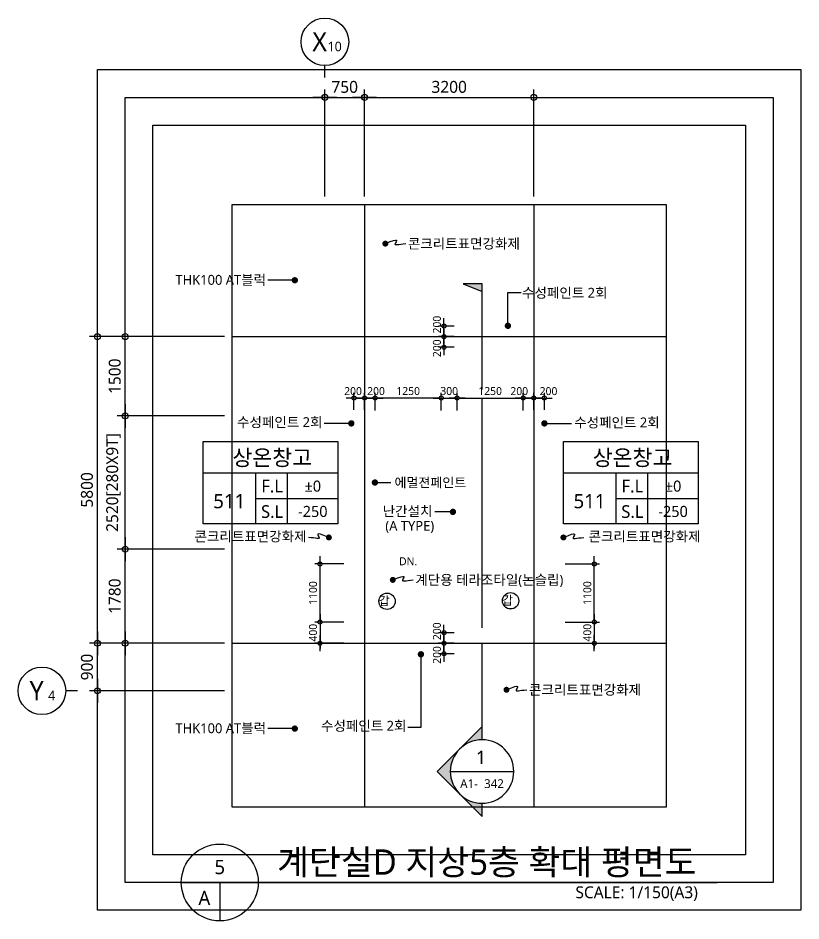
# Model space of a CAD drawing. Header units: millimetres. Extents: x -27671 to 122165, y 825 to 42056.
# Drawn here: x 38300 to 53100, y 2223 to 19300 of the extents above; entities that cross this region are included whole.
import ezdxf
from ezdxf.enums import TextEntityAlignment as Align

# ---------------------------------------------------------------- set-up
doc = ezdxf.new("R2010")
doc.units = ezdxf.units.MM
doc.header["$LTSCALE"] = 100
doc.header["$MEASUREMENT"] = 0
doc.header["$PDSIZE"] = -10
doc.linetypes.add('CEN', pattern=[62, 60, -1, 0, -1])
doc.layers.get('0').update_dxf_attribs({"linetype": 'CONTINUOUS'})
doc.layers.get('Defpoints').update_dxf_attribs({"color": 171, "linetype": 'CONTINUOUS'})
for name, color, linetype in [('CEN(ST)', 1, 'CEN'), ('LED', 7, 'CONTINUOUS'), ('NDIM', 7, 'CONTINUOUS'), ('SYM', 7, 'CONTINUOUS'), ('SYM(AXIS)', 7, 'CONTINUOUS'), ('TEXT', 3, 'CONTINUOUS'), ('TEXT(AXIS)', 2, 'CONTINUOUS'), ('TEXT(MIN)', 7, 'CONTINUOUS'), ('TEXT(NOTE小)', 1, 'CONTINUOUS'), ('TEXT(노트)', 7, 'CONTINUOUS'), ('TEXT(실명)', 3, 'CONTINUOUS'), ('TEXT-기입', 6, 'CONTINUOUS'), ('TITLE', 7, 'CONTINUOUS')]:
    doc.layers.add(name, color=color, linetype=linetype)
doc.styles.add('CGS', font='cgse', dxfattribs={"bigfont": 'cgs'})
doc.styles.add('나눔바른고딕', font='NanumBarunGothic.ttf')
doc.dimstyles.new('NDIM 1200', dxfattribs={"dimscale": 75, "dimtxt": 3, "dimasz": 1, "dimexe": 2, "dimexo": 2, "dimgap": 1, "dimtad": 1, "dimdec": 0, "dimdsep": 46, "dimtxsty": 'CGS', "dimblk": 'DOT0', "dimcen": 1, "dimdle": 8, "dimclrd": 256, "dimclre": 256, "dimclrt": 256, "dimadec": 0, "dimazin": 0, "dimtfac": 1, "dimtdec": 0, "dimtix": 1, "dimtmove": 2, "dimatfit": 3, "dimldrblk": 'DOT0', "dimfxl": 1, "dimtolj": 1, "dimtzin": 0, "dimlwd": -1, "dimlwe": -1, "dimarcsym": 0})

# ---------------------------------------------------------------- blocks, each defined once
blk = doc.blocks.new('A$C2F20087E')
at = {"layer": 'SYM(AXIS)'}
blk.add_line((600, 0), (600, 300), dxfattribs=at)
blk.add_circle((600, 900), 600, dxfattribs=at)
blk = doc.blocks.new('DOT0')
blk.add_line((-3, 0), (3, 0))
at = {"color": 6}
blk.add_circle((0, 0), 0.75, dxfattribs=at)
blk = doc.blocks.new('*D74')
at = {"layer": 'Defpoints', "color": 0, "ltscale": 0.4, "transparency": 16777216}
for p in [(48050, 17800), (44850, 15775), (48050, 15775)]:
    blk.add_point(p, dxfattribs=at)
at = {"layer": 'NDIM', "ltscale": 0.4, "transparency": 16777216}
for p, q in [((44850, 15925), (44850, 17950)), ((48050, 15925), (48050, 17950)), ((44925, 17800), (47975, 17800))]:
    blk.add_line(p, q, dxfattribs=at)
at = {"layer": 'NDIM', "ltscale": 0.4, "transparency": 16777216, "xscale": 75, "yscale": 75, "zscale": 75, "rotation": 180}
blk.add_blockref('DOT0', (44850, 17800), dxfattribs=at)
at = {"layer": 'NDIM', "ltscale": 0.4, "transparency": 16777216, "xscale": 75, "yscale": 75, "zscale": 75}
blk.add_blockref('DOT0', (48050, 17800), dxfattribs=at)
at = {"layer": 'NDIM', "ltscale": 0.4, "transparency": 16777216, "insert": (46450, 17997), "char_height": 225, "attachment_point": 5, "style": '나눔바른고딕'}
blk.add_mtext('\\A1;3200', dxfattribs=at)
blk = doc.blocks.new('*D75')
at = {"layer": 'Defpoints', "color": 0, "ltscale": 0.4, "transparency": 16777216}
for p in [(44850, 17800), (44100, 15775), (44850, 15775)]:
    blk.add_point(p, dxfattribs=at)
at = {"layer": 'NDIM', "ltscale": 0.4, "transparency": 16777216}
for p, q in [((44100, 15925), (44100, 17950)), ((44850, 15925), (44850, 17950)), ((44175, 17800), (44775, 17800))]:
    blk.add_line(p, q, dxfattribs=at)
at = {"layer": 'NDIM', "ltscale": 0.4, "transparency": 16777216, "xscale": 75, "yscale": 75, "zscale": 75, "rotation": 180}
blk.add_blockref('DOT0', (44100, 17800), dxfattribs=at)
at = {"layer": 'NDIM', "ltscale": 0.4, "transparency": 16777216, "xscale": 75, "yscale": 75, "zscale": 75}
blk.add_blockref('DOT0', (44850, 17800), dxfattribs=at)
at = {"layer": 'NDIM', "ltscale": 0.4, "transparency": 16777216, "insert": (44475, 17997), "char_height": 225, "attachment_point": 5, "style": '나눔바른고딕'}
blk.add_mtext('\\A1;750', dxfattribs=at)
blk = doc.blocks.new('갑종방화문표기')
at = {"layer": 'TEXT(NOTE小)'}
blk.add_circle((0, 0), 150, dxfattribs=at)
at = {"layer": 'TEXT(NOTE小)', "style": '나눔바른고딕'}
blk.add_text('갑', height=160, dxfattribs=at).set_placement((-53, 7), align=Align.MIDDLE_CENTER)
blk = doc.blocks.new('*D124')
at = {"layer": 'Defpoints', "color": 0, "ltscale": 0.4, "transparency": 16777216}
for p in [(39800, 13275), (42350, 13275), (42350, 7475)]:
    blk.add_point(p, dxfattribs=at)
at = {"layer": 'NDIM', "ltscale": 0.4, "transparency": 16777216}
for p, q in [((42200, 13275), (39650, 13275)), ((39800, 7550), (39800, 13200)), ((42200, 7475), (39650, 7475))]:
    blk.add_line(p, q, dxfattribs=at)
at = {"layer": 'NDIM', "ltscale": 0.4, "transparency": 16777216, "xscale": 75, "yscale": 75, "zscale": 75}
for p, rotation in [((39800, 13275), 90), ((39800, 7475), 270)]:
    blk.add_blockref('DOT0', p, dxfattribs=dict(at, rotation=rotation))
at = {"layer": 'NDIM', "ltscale": 0.4, "transparency": 16777216, "insert": (39603, 10375), "char_height": 225, "attachment_point": 5, "rotation": 90, "style": '나눔바른고딕'}
blk.add_mtext('\\A1;5800', dxfattribs=at)
blk = doc.blocks.new('*D125')
at = {"layer": 'Defpoints', "color": 0, "ltscale": 0.4, "transparency": 16777216}
for p in [(39800, 7475), (42350, 7475), (42350, 6575)]:
    blk.add_point(p, dxfattribs=at)
at = {"layer": 'NDIM', "ltscale": 0.4, "transparency": 16777216}
for p, q in [((42200, 7475), (39650, 7475)), ((39800, 6650), (39800, 7400)), ((42200, 6575), (39650, 6575))]:
    blk.add_line(p, q, dxfattribs=at)
at = {"layer": 'NDIM', "ltscale": 0.4, "transparency": 16777216, "xscale": 75, "yscale": 75, "zscale": 75}
for p, rotation in [((39800, 7475), 90), ((39800, 6575), 270)]:
    blk.add_blockref('DOT0', p, dxfattribs=dict(at, rotation=rotation))
at = {"layer": 'NDIM', "ltscale": 0.4, "transparency": 16777216, "insert": (39603, 7025), "char_height": 225, "attachment_point": 5, "rotation": 90, "style": '나눔바른고딕'}
blk.add_mtext('\\A1;900', dxfattribs=at)
blk = doc.blocks.new('*D126')
at = {"layer": 'Defpoints', "color": 0, "ltscale": 0.4, "transparency": 16777216}
for p in [(40325, 9255), (42350, 9255), (41825, 7475)]:
    blk.add_point(p, dxfattribs=at)
at = {"layer": 'NDIM', "ltscale": 0.4, "transparency": 16777216}
for p, q in [((42200, 9255), (40175, 9255)), ((40325, 7550), (40325, 9180)), ((41675, 7475), (40175, 7475))]:
    blk.add_line(p, q, dxfattribs=at)
at = {"layer": 'NDIM', "ltscale": 0.4, "transparency": 16777216, "xscale": 75, "yscale": 75, "zscale": 75}
for p, rotation in [((40325, 9255), 90), ((40325, 7475), 270)]:
    blk.add_blockref('DOT0', p, dxfattribs=dict(at, rotation=rotation))
at = {"layer": 'NDIM', "ltscale": 0.4, "transparency": 16777216, "insert": (40128, 8365), "char_height": 225, "attachment_point": 5, "rotation": 90, "style": '나눔바른고딕'}
blk.add_mtext('\\A1;1780', dxfattribs=at)
blk = doc.blocks.new('*D127')
at = {"layer": 'Defpoints', "color": 0, "ltscale": 0.4, "transparency": 16777216}
for p in [(40325, 11775), (42350, 11775), (42350, 9255)]:
    blk.add_point(p, dxfattribs=at)
at = {"layer": 'NDIM', "ltscale": 0.4, "transparency": 16777216}
for p, q in [((42200, 11775), (40175, 11775)), ((40325, 9330), (40325, 11700)), ((42200, 9255), (40175, 9255))]:
    blk.add_line(p, q, dxfattribs=at)
at = {"layer": 'NDIM', "ltscale": 0.4, "transparency": 16777216, "xscale": 75, "yscale": 75, "zscale": 75}
for p, rotation in [((40325, 11775), 90), ((40325, 9255), 270)]:
    blk.add_blockref('DOT0', p, dxfattribs=dict(at, rotation=rotation))
at = {"layer": 'NDIM', "ltscale": 0.4, "transparency": 16777216, "insert": (40104, 10515), "char_height": 225, "width": 705.92, "attachment_point": 5, "rotation": 90, "style": '나눔바른고딕'}
blk.add_mtext('\\A1;2520[280X9T]', dxfattribs=at)
blk = doc.blocks.new('*D128')
at = {"layer": 'Defpoints', "color": 0, "ltscale": 0.4, "transparency": 16777216}
for p in [(40325, 13275), (41825, 13275), (42350, 11775)]:
    blk.add_point(p, dxfattribs=at)
at = {"layer": 'NDIM', "ltscale": 0.4, "transparency": 16777216}
for p, q in [((41675, 13275), (40175, 13275)), ((40325, 11850), (40325, 13200)), ((42200, 11775), (40175, 11775))]:
    blk.add_line(p, q, dxfattribs=at)
at = {"layer": 'NDIM', "ltscale": 0.4, "transparency": 16777216, "xscale": 75, "yscale": 75, "zscale": 75}
for p, rotation in [((40325, 13275), 90), ((40325, 11775), 270)]:
    blk.add_blockref('DOT0', p, dxfattribs=dict(at, rotation=rotation))
at = {"layer": 'NDIM', "ltscale": 0.4, "transparency": 16777216, "insert": (40128, 12525), "char_height": 225, "attachment_point": 5, "rotation": 90, "style": '나눔바른고딕'}
blk.add_mtext('\\A1;1500', dxfattribs=at)
blk = doc.blocks.new('SECTION_계단실D1')
at = {"layer": 'SYM'}
blk.add_hatch(color=256, dxfattribs=at).paths.add_polyline_path([(447340, -81662), (447700, -81806), (447700, -81662)])
h = blk.add_hatch(color=256, dxfattribs=at)
h.paths.add_polyline_path([(446851, -90885), (447276, -91310, -0.414214), (447276, -90461)])
h.paths.add_polyline_path([(447276, -91310), (447700, -91734), (447700, -91485, -0.198912)])
h.paths.add_polyline_path([(447276, -90461, -0.198912), (447700, -90285), (447700, -90037)])
at = {"layer": 'Defpoints'}
blk.add_line((447700, -87866), (447700, -84019), dxfattribs=at)
at = {"layer": 'SYM'}
for p, q in [((447340, -81662), (447700, -81806)), ((447700, -81662), (447340, -81662)), ((447700, -83659), (447700, -81662)), ((447700, -84019), (447700, -83839)), ((447700, -88166), (447700, -87866)), ((447700, -90285), (447700, -88466)), ((447700, -90037), (446851, -90885)), ((447700, -91734), (446851, -90885)), ((447100, -90885), (448300, -90885)), ((447700, -91734), (447700, -91485))]:
    blk.add_line(p, q, dxfattribs=at)
blk.add_arc((447700, -90885), 600, 90, 89.7615, dxfattribs=at)
blk = doc.blocks.new('*D129')
at = {"layer": 'Defpoints', "color": 0, "ltscale": 0.4, "transparency": 16777216}
for p in [(46351, 7675), (46642, 7675), (46642, 7475)]:
    blk.add_point(p, dxfattribs=at)
at = {"layer": 'NDIM', "ltscale": 0.4, "transparency": 16777216}
for p, q in [((46542, 7675), (46251, 7675)), ((46351, 7525), (46351, 7625)), ((46542, 7475), (46251, 7475))]:
    blk.add_line(p, q, dxfattribs=at)
at = {"layer": 'NDIM', "ltscale": 0.4, "transparency": 16777216, "xscale": 50, "yscale": 50, "zscale": 50}
for p, rotation in [((46351, 7675), 90), ((46351, 7475), 270)]:
    blk.add_blockref('DOT0', p, dxfattribs=dict(at, rotation=rotation))
at = {"layer": 'NDIM', "ltscale": 0.4, "transparency": 16777216, "insert": (46219, 7702), "char_height": 150, "attachment_point": 5, "rotation": 90, "style": '나눔바른고딕'}
blk.add_mtext('\\A1;200', dxfattribs=at)
blk = doc.blocks.new('*D130')
at = {"layer": 'Defpoints', "color": 0, "ltscale": 0.4, "transparency": 16777216}
for p in [(46642, 7475), (46351, 7275), (46642, 7275)]:
    blk.add_point(p, dxfattribs=at)
at = {"layer": 'NDIM', "ltscale": 0.4, "transparency": 16777216}
for p, q in [((46542, 7475), (46251, 7475)), ((46351, 7425), (46351, 7325)), ((46542, 7275), (46251, 7275))]:
    blk.add_line(p, q, dxfattribs=at)
at = {"layer": 'NDIM', "ltscale": 0.4, "transparency": 16777216, "xscale": 50, "yscale": 50, "zscale": 50}
for p, rotation in [((46351, 7475), 90), ((46351, 7275), 270)]:
    blk.add_blockref('DOT0', p, dxfattribs=dict(at, rotation=rotation))
at = {"layer": 'NDIM', "ltscale": 0.4, "transparency": 16777216, "insert": (46219, 7254), "char_height": 150, "attachment_point": 5, "rotation": 90, "style": '나눔바른고딕'}
blk.add_mtext('\\A1;200', dxfattribs=at)
blk = doc.blocks.new('*D131')
at = {"layer": 'Defpoints', "color": 0, "ltscale": 0.4, "transparency": 16777216}
for p in [(46351, 13475), (46642, 13475), (46642, 13275)]:
    blk.add_point(p, dxfattribs=at)
at = {"layer": 'NDIM', "ltscale": 0.4, "transparency": 16777216}
for p, q in [((46542, 13475), (46251, 13475)), ((46351, 13325), (46351, 13425)), ((46542, 13275), (46251, 13275))]:
    blk.add_line(p, q, dxfattribs=at)
at = {"layer": 'NDIM', "ltscale": 0.4, "transparency": 16777216, "xscale": 50, "yscale": 50, "zscale": 50}
for p, rotation in [((46351, 13475), 90), ((46351, 13275), 270)]:
    blk.add_blockref('DOT0', p, dxfattribs=dict(at, rotation=rotation))
at = {"layer": 'NDIM', "ltscale": 0.4, "transparency": 16777216, "insert": (46219, 13502), "char_height": 150, "attachment_point": 5, "rotation": 90, "style": '나눔바른고딕'}
blk.add_mtext('\\A1;200', dxfattribs=at)
blk = doc.blocks.new('*D132')
at = {"layer": 'Defpoints', "color": 0, "ltscale": 0.4, "transparency": 16777216}
for p in [(46642, 13275), (46351, 13075), (46642, 13075)]:
    blk.add_point(p, dxfattribs=at)
at = {"layer": 'NDIM', "ltscale": 0.4, "transparency": 16777216}
for p, q in [((46542, 13275), (46251, 13275)), ((46351, 13225), (46351, 13125)), ((46542, 13075), (46251, 13075))]:
    blk.add_line(p, q, dxfattribs=at)
at = {"layer": 'NDIM', "ltscale": 0.4, "transparency": 16777216, "xscale": 50, "yscale": 50, "zscale": 50}
for p, rotation in [((46351, 13275), 90), ((46351, 13075), 270)]:
    blk.add_blockref('DOT0', p, dxfattribs=dict(at, rotation=rotation))
at = {"layer": 'NDIM', "ltscale": 0.4, "transparency": 16777216, "insert": (46219, 13054), "char_height": 150, "attachment_point": 5, "rotation": 90, "style": '나눔바른고딕'}
blk.add_mtext('\\A1;200', dxfattribs=at)
blk = doc.blocks.new('*D133')
at = {"layer": 'Defpoints', "color": 0, "ltscale": 0.4, "transparency": 16777216}
for p in [(45050, 12113), (45050, 11775), (46300, 11775)]:
    blk.add_point(p, dxfattribs=at)
at = {"layer": 'NDIM', "ltscale": 0.4, "transparency": 16777216}
for p, q in [((45050, 11875), (45050, 12213)), ((46300, 11875), (46300, 12213)), ((46250, 12113), (45100, 12113))]:
    blk.add_line(p, q, dxfattribs=at)
at = {"layer": 'NDIM', "ltscale": 0.4, "transparency": 16777216, "xscale": 50, "yscale": 50, "zscale": 50, "rotation": 180}
blk.add_blockref('DOT0', (45050, 12113), dxfattribs=at)
at = {"layer": 'NDIM', "ltscale": 0.4, "transparency": 16777216, "xscale": 50, "yscale": 50, "zscale": 50}
blk.add_blockref('DOT0', (46300, 12113), dxfattribs=at)
at = {"layer": 'NDIM', "ltscale": 0.4, "transparency": 16777216, "insert": (45675, 12245), "char_height": 150, "attachment_point": 5, "style": '나눔바른고딕'}
blk.add_mtext('\\A1;1250', dxfattribs=at)
blk = doc.blocks.new('*D134')
at = {"layer": 'Defpoints', "color": 0, "ltscale": 0.4, "transparency": 16777216}
for p in [(46600, 12113), (46300, 11775), (46600, 11775)]:
    blk.add_point(p, dxfattribs=at)
at = {"layer": 'NDIM', "ltscale": 0.4, "transparency": 16777216}
for p, q in [((46300, 11875), (46300, 12213)), ((46600, 11875), (46600, 12213)), ((46250, 12113), (46200, 12113)), ((46300, 12113), (46600, 12113)), ((46650, 12113), (46700, 12113))]:
    blk.add_line(p, q, dxfattribs=at)
at = {"layer": 'NDIM', "ltscale": 0.4, "transparency": 16777216, "xscale": 50, "yscale": 50, "zscale": 50}
blk.add_blockref('DOT0', (46300, 12113), dxfattribs=at)
at = {"layer": 'NDIM', "ltscale": 0.4, "transparency": 16777216, "xscale": 50, "yscale": 50, "zscale": 50, "rotation": 180}
blk.add_blockref('DOT0', (46600, 12113), dxfattribs=at)
at = {"layer": 'NDIM', "ltscale": 0.4, "transparency": 16777216, "insert": (46450, 12245), "char_height": 150, "attachment_point": 5, "style": '나눔바른고딕'}
blk.add_mtext('\\A1;300', dxfattribs=at)
blk = doc.blocks.new('*D135')
at = {"layer": 'Defpoints', "color": 0, "ltscale": 0.4, "transparency": 16777216}
for p in [(47850, 12113), (46600, 11775), (47850, 11775)]:
    blk.add_point(p, dxfattribs=at)
at = {"layer": 'NDIM', "ltscale": 0.4, "transparency": 16777216}
for p, q in [((46600, 11875), (46600, 12213)), ((47850, 11875), (47850, 12213)), ((46650, 12113), (47800, 12113))]:
    blk.add_line(p, q, dxfattribs=at)
at = {"layer": 'NDIM', "ltscale": 0.4, "transparency": 16777216, "xscale": 50, "yscale": 50, "zscale": 50, "rotation": 180}
blk.add_blockref('DOT0', (46600, 12113), dxfattribs=at)
at = {"layer": 'NDIM', "ltscale": 0.4, "transparency": 16777216, "xscale": 50, "yscale": 50, "zscale": 50}
blk.add_blockref('DOT0', (47850, 12113), dxfattribs=at)
at = {"layer": 'NDIM', "ltscale": 0.4, "transparency": 16777216, "insert": (47225, 12245), "char_height": 150, "attachment_point": 5, "style": '나눔바른고딕'}
blk.add_mtext('\\A1;1250', dxfattribs=at)
blk = doc.blocks.new('*D136')
at = {"layer": 'Defpoints', "color": 0, "ltscale": 0.4, "transparency": 16777216}
for p in [(45050, 12113), (44850, 11788), (45050, 11788)]:
    blk.add_point(p, dxfattribs=at)
at = {"layer": 'NDIM', "ltscale": 0.4, "transparency": 16777216}
for p, q in [((44850, 11888), (44850, 12213)), ((45050, 11888), (45050, 12213)), ((44900, 12113), (45000, 12113))]:
    blk.add_line(p, q, dxfattribs=at)
at = {"layer": 'NDIM', "ltscale": 0.4, "transparency": 16777216, "xscale": 50, "yscale": 50, "zscale": 50, "rotation": 180}
blk.add_blockref('DOT0', (44850, 12113), dxfattribs=at)
at = {"layer": 'NDIM', "ltscale": 0.4, "transparency": 16777216, "xscale": 50, "yscale": 50, "zscale": 50}
blk.add_blockref('DOT0', (45050, 12113), dxfattribs=at)
at = {"layer": 'NDIM', "ltscale": 0.4, "transparency": 16777216, "insert": (45067, 12243), "char_height": 150, "attachment_point": 5, "style": '나눔바른고딕'}
blk.add_mtext('\\A1;200', dxfattribs=at)
blk = doc.blocks.new('*D137')
at = {"layer": 'Defpoints', "color": 0, "ltscale": 0.4, "transparency": 16777216}
for p in [(47850, 12113), (47850, 11788), (48050, 11788)]:
    blk.add_point(p, dxfattribs=at)
at = {"layer": 'NDIM', "ltscale": 0.4, "transparency": 16777216}
for p, q in [((47850, 11888), (47850, 12213)), ((48050, 11888), (48050, 12213)), ((48000, 12113), (47900, 12113))]:
    blk.add_line(p, q, dxfattribs=at)
at = {"layer": 'NDIM', "ltscale": 0.4, "transparency": 16777216, "xscale": 50, "yscale": 50, "zscale": 50, "rotation": 180}
blk.add_blockref('DOT0', (47850, 12113), dxfattribs=at)
at = {"layer": 'NDIM', "ltscale": 0.4, "transparency": 16777216, "xscale": 50, "yscale": 50, "zscale": 50}
blk.add_blockref('DOT0', (48050, 12113), dxfattribs=at)
at = {"layer": 'NDIM', "ltscale": 0.4, "transparency": 16777216, "insert": (47775, 12243), "char_height": 150, "attachment_point": 5, "style": '나눔바른고딕'}
blk.add_mtext('\\A1;200', dxfattribs=at)
blk = doc.blocks.new('*D138')
at = {"layer": 'Defpoints', "color": 0, "ltscale": 0.4, "transparency": 16777216}
for p in [(48250, 12113), (48050, 11788), (48250, 11788)]:
    blk.add_point(p, dxfattribs=at)
at = {"layer": 'NDIM', "ltscale": 0.4, "transparency": 16777216}
for p, q in [((48050, 11888), (48050, 12213)), ((48250, 11888), (48250, 12213)), ((48100, 12113), (48200, 12113))]:
    blk.add_line(p, q, dxfattribs=at)
at = {"layer": 'NDIM', "ltscale": 0.4, "transparency": 16777216, "xscale": 50, "yscale": 50, "zscale": 50, "rotation": 180}
blk.add_blockref('DOT0', (48050, 12113), dxfattribs=at)
at = {"layer": 'NDIM', "ltscale": 0.4, "transparency": 16777216, "xscale": 50, "yscale": 50, "zscale": 50}
blk.add_blockref('DOT0', (48250, 12113), dxfattribs=at)
at = {"layer": 'NDIM', "ltscale": 0.4, "transparency": 16777216, "insert": (48328, 12243), "char_height": 150, "attachment_point": 5, "style": '나눔바른고딕'}
blk.add_mtext('\\A1;200', dxfattribs=at)
blk = doc.blocks.new('*D139')
at = {"layer": 'Defpoints', "color": 0, "ltscale": 0.4, "transparency": 16777216}
for p in [(44650, 12113), (44650, 11788), (44850, 11788)]:
    blk.add_point(p, dxfattribs=at)
at = {"layer": 'NDIM', "ltscale": 0.4, "transparency": 16777216}
for p, q in [((44650, 11888), (44650, 12213)), ((44850, 11888), (44850, 12213)), ((44800, 12113), (44700, 12113))]:
    blk.add_line(p, q, dxfattribs=at)
at = {"layer": 'NDIM', "ltscale": 0.4, "transparency": 16777216, "xscale": 50, "yscale": 50, "zscale": 50, "rotation": 180}
blk.add_blockref('DOT0', (44650, 12113), dxfattribs=at)
at = {"layer": 'NDIM', "ltscale": 0.4, "transparency": 16777216, "xscale": 50, "yscale": 50, "zscale": 50}
blk.add_blockref('DOT0', (44850, 12113), dxfattribs=at)
at = {"layer": 'NDIM', "ltscale": 0.4, "transparency": 16777216, "insert": (44633, 12243), "char_height": 150, "attachment_point": 5, "style": '나눔바른고딕'}
blk.add_mtext('\\A1;200', dxfattribs=at)
blk = doc.blocks.new('_Dot')
at = {"color": 0, "linetype": 'ByBlock', "lineweight": -2}
blk.add_line((-0.5, 0), (-1, 0), dxfattribs=at)
at = {"color": 0, "linetype": 'ByBlock', "const_width": 0.5}
blk.add_lwpolyline([(-0.25, 0, 1), (0.25, 0, 1)], format="xyb", close=True, dxfattribs=at)
blk = doc.blocks.new('*D120')
at = {"layer": 'Defpoints', "color": 0, "ltscale": 0.4, "transparency": 16777216}
for p in [(48542, 8975), (49194, 8975), (48542, 7875)]:
    blk.add_point(p, dxfattribs=at)
at = {"layer": 'NDIM', "ltscale": 0.4, "transparency": 16777216}
for p, q in [((48642, 8975), (49294, 8975)), ((49194, 7925), (49194, 8925)), ((48642, 7875), (49294, 7875))]:
    blk.add_line(p, q, dxfattribs=at)
at = {"layer": 'NDIM', "ltscale": 0.4, "transparency": 16777216, "xscale": 50, "yscale": 50, "zscale": 50}
for p, rotation in [((49194, 8975), 90), ((49194, 7875), 270)]:
    blk.add_blockref('DOT0', p, dxfattribs=dict(at, rotation=rotation))
at = {"layer": 'NDIM', "ltscale": 0.4, "transparency": 16777216, "insert": (49062, 8425), "char_height": 150, "attachment_point": 5, "rotation": 90, "style": '나눔바른고딕'}
blk.add_mtext('\\A1;1100', dxfattribs=at)
blk = doc.blocks.new('*D121')
at = {"layer": 'Defpoints', "color": 0, "ltscale": 0.4, "transparency": 16777216}
for p in [(48542, 7875), (48542, 7475), (49194, 7475)]:
    blk.add_point(p, dxfattribs=at)
at = {"layer": 'NDIM', "ltscale": 0.4, "transparency": 16777216}
for p, q in [((48642, 7875), (49294, 7875)), ((49194, 7925), (49194, 7975)), ((49194, 7875), (49194, 7475)), ((48642, 7475), (49294, 7475)), ((49194, 7425), (49194, 7375))]:
    blk.add_line(p, q, dxfattribs=at)
at = {"layer": 'NDIM', "ltscale": 0.4, "transparency": 16777216, "xscale": 50, "yscale": 50, "zscale": 50}
for p, rotation in [((49194, 7875), 270), ((49194, 7475), 90)]:
    blk.add_blockref('DOT0', p, dxfattribs=dict(at, rotation=rotation))
at = {"layer": 'NDIM', "ltscale": 0.4, "transparency": 16777216, "insert": (49062, 7675), "char_height": 150, "attachment_point": 5, "rotation": 90, "style": '나눔바른고딕'}
blk.add_mtext('\\A1;400', dxfattribs=at)
blk = doc.blocks.new('*D122')
at = {"layer": 'Defpoints', "color": 0, "ltscale": 0.4, "transparency": 16777216}
for p in [(44009, 8975), (44558, 8975), (44558, 7875)]:
    blk.add_point(p, dxfattribs=at)
at = {"layer": 'NDIM', "ltscale": 0.4, "transparency": 16777216}
for p, q in [((44458, 8975), (43909, 8975)), ((44009, 7925), (44009, 8925)), ((44458, 7875), (43909, 7875))]:
    blk.add_line(p, q, dxfattribs=at)
at = {"layer": 'NDIM', "ltscale": 0.4, "transparency": 16777216, "xscale": 50, "yscale": 50, "zscale": 50}
for p, rotation in [((44009, 8975), 90), ((44009, 7875), 270)]:
    blk.add_blockref('DOT0', p, dxfattribs=dict(at, rotation=rotation))
at = {"layer": 'NDIM', "ltscale": 0.4, "transparency": 16777216, "insert": (43877, 8425), "char_height": 150, "attachment_point": 5, "rotation": 90, "style": '나눔바른고딕'}
blk.add_mtext('\\A1;1100', dxfattribs=at)
blk = doc.blocks.new('*D123')
at = {"layer": 'Defpoints', "color": 0, "ltscale": 0.4, "transparency": 16777216}
for p in [(44558, 7875), (44009, 7475), (44558, 7475)]:
    blk.add_point(p, dxfattribs=at)
at = {"layer": 'NDIM', "ltscale": 0.4, "transparency": 16777216}
for p, q in [((44458, 7875), (43909, 7875)), ((44009, 7925), (44009, 7975)), ((44009, 7875), (44009, 7475)), ((44458, 7475), (43909, 7475)), ((44009, 7425), (44009, 7375))]:
    blk.add_line(p, q, dxfattribs=at)
at = {"layer": 'NDIM', "ltscale": 0.4, "transparency": 16777216, "xscale": 50, "yscale": 50, "zscale": 50}
for p, rotation in [((44009, 7875), 270), ((44009, 7475), 90)]:
    blk.add_blockref('DOT0', p, dxfattribs=dict(at, rotation=rotation))
at = {"layer": 'NDIM', "ltscale": 0.4, "transparency": 16777216, "insert": (43877, 7675), "char_height": 150, "attachment_point": 5, "rotation": 90, "style": '나눔바른고딕'}
blk.add_mtext('\\A1;400', dxfattribs=at)
blk = doc.blocks.new('A$C51E23882')
at = {"layer": 'TITLE'}
blk.add_lwpolyline([(8500, 0), (0, 0), (0, 5200), (8500, 5200)], close=True, dxfattribs=at)
for points in [[(8500, 3200), (0, 3200)], [(3300, 3200), (3300, 0)], [(5300, 3200), (5300, 0)], [(3300, 1600), (8500, 1600)]]:
    blk.add_lwpolyline(points, dxfattribs=at)
at = {"layer": 'TITLE', "style": '나눔바른고딕'}
for s, p in [('F.L', (4352, 2378)), ('S.L', (4352, 778))]:
    blk.add_text(s, height=800, dxfattribs=at).set_placement(p, align=Align.MIDDLE)

msp = doc.modelspace()

# ---------------------------------------------------------------- linework, layer by layer
at = {"layer": 'CEN(ST)', "ltscale": 10000}
for p, q in [((44850, 15775), (44850, 4375)), ((48050, 15775), (48050, 4375)), ((42350, 13275), (50550, 13275)), ((42350, 7475), (50550, 7475))]:
    msp.add_line(p, q, dxfattribs=at)
at = {"layer": 'Defpoints', "ltscale": 10000}
for points in [[(39800, 18325), (53100, 18325), (53100, 2425), (39800, 2425)], [(40325, 17800), (52575, 17800), (52575, 2950), (40325, 2950)], [(40850, 17275), (52050, 17275), (52050, 3475), (40850, 3475)], [(42350, 15775), (50550, 15775), (50550, 4375), (42350, 4375)]]:
    msp.add_lwpolyline(points, close=True, dxfattribs=at)
at = {"layer": 'LED', "const_width": 56.2}
for points in [[(45243.3, 15062.1, -1), (45243.3, 15005.9, -1)], [(44175.7, 9504.4, 1), (44175.7, 9448.1, 1)], [(48609.6, 9504.4, -1), (48609.6, 9448.1, -1)], [(45384.2, 8701.1, -1), (45384.2, 8644.9, -1)], [(47533.8, 6623.4, -1), (47533.8, 6567.1, -1)]]:
    msp.add_lwpolyline(points, format="xyb", close=True, dxfattribs=at)
at = {"layer": 'LED'}
for points in [[(45243.3, 15034), (45337, 15073.1), (45399.1, 15094.2), (45435.3, 15100.6), (45451.2, 15095.9), (45452.6, 15083.3), (45445.1, 15066.4), (45434.3, 15048.3), (45426, 15032.7), (45424.9, 15022.1), (45431.7, 15016.4), (45446.2, 15014.6), (45468.4, 15015.9), (45497.9, 15019.4), (45534.7, 15024.2), (45578.5, 15029.3), (45629.1, 15034)], [(44175.7, 9476.3), (44082, 9515.3), (44019.9, 9536.4), (43983.7, 9542.9), (43967.7, 9538.2), (43966.4, 9525.6), (43973.9, 9508.6), (43984.7, 9490.6), (43993, 9475), (43994.1, 9464.4), (43987.3, 9458.6), (43972.8, 9456.9), (43950.6, 9458.2), (43921.1, 9461.7), (43884.3, 9466.4), (43840.5, 9471.6), (43789.9, 9476.3)], [(48609.6, 9476.3), (48703.3, 9515.3), (48765.4, 9536.4), (48801.6, 9542.9), (48817.5, 9538.2), (48818.9, 9525.6), (48811.4, 9508.6), (48800.6, 9490.6), (48792.3, 9475), (48791.2, 9464.4), (48798, 9458.6), (48812.5, 9456.9), (48834.7, 9458.2), (48864.2, 9461.7), (48901, 9466.4), (48944.8, 9471.6), (48995.4, 9476.3)], [(45384.2, 8673), (45477.9, 8712.1), (45540, 8733.1), (45576.2, 8739.6), (45592.1, 8734.9), (45593.5, 8722.3), (45586, 8705.3), (45575.2, 8687.3), (45566.9, 8671.7), (45565.7, 8661.1), (45572.5, 8655.3), (45587.1, 8653.6), (45609.3, 8654.9), (45638.8, 8658.4), (45675.6, 8663.1), (45719.4, 8668.3), (45770, 8673)], [(47533.8, 6595.3), (47627.5, 6634.3), (47689.6, 6655.4), (47725.8, 6661.9), (47741.8, 6657.2), (47743.1, 6644.6), (47735.6, 6627.6), (47724.8, 6609.6), (47716.5, 6594), (47715.4, 6583.4), (47722.2, 6577.6), (47736.8, 6575.9), (47758.9, 6577.2), (47788.5, 6580.6), (47825.2, 6585.4), (47869, 6590.6), (47919.7, 6595.3)]]:
    msp.add_lwpolyline(points, dxfattribs=at)
at = {"layer": 'NDIM', "ltscale": 10000}
for points in [[(43411.5, 14340.6), (43021.6, 14340.6)], [(44479.8, 11633.5), (44089.9, 11633.5)], [(48370, 11633.5), (48759.9, 11633.5)], [(43411.5, 5860.1), (43021.6, 5860.1)]]:
    msp.add_lwpolyline(points, dxfattribs=at)
at = {"layer": 'SYM'}
for p, q in [((41385.6, 2950), (51514.4, 2950)), ((42112.8, 2950), (42112.8, 2222.7))]:
    msp.add_line(p, q, dxfattribs=at)
msp.add_circle((42112.8, 2950), 727.3, dxfattribs=at)

# ---------------------------------------------------------------- block references
for name, p, xscale, yscale, zscale in [('A$C2F20087E', (43650, 18175), 0.75, 0.75, 0.75), ('A$C51E23882', (41797.3, 9731.7), 0.3, 0.3, 0.3), ('A$C51E23882', (48608.3, 9731.7), 0.3, 0.3, 0.3), ('갑종방화문표기', (45276.3, 8268.3), 1.030731055544951, 1.030731055544951, 1.030731055544951), ('갑종방화문표기', (47610.6, 8277.8), 1.030731055544951, 1.030731055544951, 1.030731055544951)]:
    msp.add_blockref(name, p, dxfattribs=dict(xscale=xscale, yscale=yscale, zscale=zscale))
msp.add_blockref('SECTION_계단실D1', (-400628.1, 95934.5))
at = {"xscale": 0.75, "yscale": 0.75, "zscale": 0.75, "rotation": 89.99999999999932}
msp.add_blockref('A$C2F20087E', (39425, 6125), dxfattribs=at)
at = {"layer": 'NDIM', "ltscale": 10000, "yscale": 120, "zscale": 120, "rotation": 180}
for p, xscale in [((43531.5, 14340.6), -120), ((44599.8, 11633.5), -120), ((48250, 11633.5), 120), ((43531.5, 5860.1), -120)]:
    msp.add_blockref('_Dot', p, dxfattribs=dict(at, xscale=xscale))

# ---------------------------------------------------------------- texts
at = {"layer": 'TEXT', "style": '나눔바른고딕'}
for s, height, p in [('1', 250, (46958.3, 5191.7)), ('A1-', 166.67, (46658.3, 4736.3)), ('342', 166.67, (47111.2, 4736.4))]:
    msp.add_text(s, height=height, dxfattribs=at).set_placement(p)
msp.add_text('계단실D 지상5층 확대 평면도', height=480, dxfattribs=at).set_placement((51124.6, 3335.5), align=Align.MIDDLE_RIGHT)
for s, p in [('5', (42112.8, 3240.9)), ('A', (41821.9, 2659.1))]:
    msp.add_text(s, height=270, dxfattribs=at).set_placement(p, align=Align.MIDDLE)
msp.add_text('SCALE: 1/150(A3)', height=225, dxfattribs=at).set_placement((51151.8, 2877.3), align=Align.TOP_RIGHT)
at = {"layer": 'TEXT(AXIS)', "style": '나눔바른고딕'}
for s, height, p in [('X', 360, (44001.3, 18853)), ('10', 180, (44285.7, 18763)), ('Y', 360, (38651.3, 6578)), ('4', 180, (38935.7, 6488))]:
    msp.add_text(s, height=height, dxfattribs=at).set_placement(p, align=Align.MIDDLE)
at = {"layer": 'TEXT(MIN)', "style": '나눔바른고딕'}
msp.add_text('에멀젼페인트', height=180, dxfattribs=at).set_placement((45417.5, 10515.2), align=Align.MIDDLE_LEFT)
msp.add_text('DN.', height=150, dxfattribs=at).set_placement((45675, 9025), align=Align.MIDDLE_CENTER)
msp.add_text('DN.', height=150, dxfattribs=at).set_placement((45675, 9025), align=Align.MIDDLE_CENTER)
at = {"layer": 'TEXT(노트)', "style": '나눔바른고딕'}
for s, p in [('콘크리트표면강화제', (45669.4, 15034)), ('콘크리트표면강화제', (41635, 9495)), ('콘크리트표면강화제', (49084.6, 9495)), ('계단용 테라조타일(논슬립)', (45810.3, 8673)), ('콘크리트표면강화제', (47959.9, 6595.3))]:
    msp.add_text(s, height=187.5, dxfattribs=at).set_placement(p, align=Align.MIDDLE_LEFT)
for s, p in [('THK100 AT블럭', (42988.4, 14348.3)), ('수성페인트 2회', (49442.6, 14103.7)), ('수성페인트 2회', (44054.9, 11656.5)), ('수성페인트 2회', (50429.6, 11650.9)), ('난간설치', (46133.9, 9973.6)), ('(A TYPE)', (46166.7, 9695.6)), ('THK100 AT블럭', (42988.4, 5867.8)), ('수성페인트 2회', (45641.9, 5913.2))]:
    msp.add_text(s, height=187.5, dxfattribs=at).set_placement(p, align=Align.MIDDLE_RIGHT)
at = {"layer": 'TEXT(실명)', "style": '나눔바른고딕'}
for p in [(43105.3, 10989.9), (49916.3, 10989.9)]:
    msp.add_text('상온창고', height=300, dxfattribs=at).set_placement(p, align=Align.MIDDLE)
at = {"layer": 'TEXT-기입', "style": '나눔바른고딕'}
for s, height, p in [('±0', 210, (43872, 10447.1)), ('±0', 210, (50682.9, 10447.1)), ('511', 270, (42292.3, 10161.8)), ('511', 270, (49103.3, 10161.8)), ('-250', 210, (43872.2, 9968)), ('-250', 210, (50683.2, 9968))]:
    msp.add_text(s, height=height, dxfattribs=at).set_placement(p, align=Align.MIDDLE)

# ---------------------------------------------------------------- dimensions: what is measured, and where the dimension line sits
at = {"layer": 'NDIM', "ltscale": 0.4}
for base, p1, p2, override, picture, middle in [((44850, 17800), (44100, 15775), (44850, 15775), {"dimtxsty": '나눔바른고딕'}, '*D75', (44475, 17997.2)), ((48050, 17800), (44850, 15775), (48050, 15775), {"dimtxsty": '나눔바른고딕'}, '*D74', (46450, 17997.3)), ((46600, 12113.2), (46300, 11775), (46600, 11775), {"dimscale": 50, "dimtxsty": '나눔바른고딕'}, '*D134', (46450, 12244.7)), ((47850, 12113.2), (46600, 11775), (47850, 11775), {"dimscale": 50, "dimtxsty": '나눔바른고딕'}, '*D135', (47225, 12244.6))]:
    dim = msp.add_linear_dim(base=base, p1=p1, p2=p2, dimstyle='NDIM 1200', override=override, dxfattribs=at)
    dim.commit()
    dim.dimension.update_dxf_attribs({"geometry": picture, "text_midpoint": middle})
for base, p1, p2, angle, picture, middle in [((46350.9, 13475), (46642.1, 13275), (46642.1, 13475), 90, '*D131', (46218.9, 13501.6)), ((46350.9, 13075), (46642.1, 13275), (46642.1, 13075), 270, '*D132', (46218.9, 13054.1)), ((44650, 12113.2), (44850, 11788), (44650, 11788), 180, '*D139', (44632.9, 12243.1)), ((47850, 12113.2), (48050, 11788), (47850, 11788), 180, '*D137', (47775, 12243.1)), ((46350.9, 7675), (46642.1, 7475), (46642.1, 7675), 90, '*D129', (46218.9, 7701.6)), ((46350.9, 7275), (46642.1, 7475), (46642.1, 7275), 270, '*D130', (46218.9, 7254.1))]:
    dim = msp.add_linear_dim(base=base, p1=p1, p2=p2, angle=angle, dimstyle='NDIM 1200', override={"dimscale": 50, "dimtxsty": '나눔바른고딕'}, dxfattribs=at)
    dim.commit()
    dim.dimension.update_dxf_attribs({"geometry": picture, "text_midpoint": middle, "dimtype": 160})
for base, p1, p2, angle, override, picture, middle in [((39800, 13275), (42350, 7475), (42350, 13275), 90, {"dimtxsty": '나눔바른고딕'}, '*D124', (39602.8, 10375)), ((40325, 13275), (42350, 11775), (41825, 13275), 90, {"dimtxsty": '나눔바른고딕'}, '*D128', (40127.8, 12525)), ((45050, 12113.2), (46300, 11775), (45050, 11775), 180, {"dimscale": 50, "dimtxsty": '나눔바른고딕'}, '*D133', (45675, 12244.6)), ((40325, 9255), (41825, 7475), (42350, 9255), 90, {"dimtxsty": '나눔바른고딕'}, '*D126', (40127.8, 8365)), ((44008.8, 8975), (44558.3, 7875), (44558.3, 8975), 90, {"dimscale": 50, "dimtxsty": '나눔바른고딕'}, '*D122', (43877.4, 8425)), ((49193.7, 8975), (48541.7, 7875), (48541.7, 8975), 90, {"dimscale": 50, "dimtxsty": '나눔바른고딕'}, '*D120', (49062.3, 8425)), ((44008.8, 7475), (44558.3, 7875), (44558.3, 7475), 270, {"dimscale": 50, "dimtxsty": '나눔바른고딕'}, '*D123', (43877.4, 7675)), ((49193.7, 7475), (48541.7, 7875), (48541.7, 7475), 270, {"dimscale": 50, "dimtxsty": '나눔바른고딕'}, '*D121', (49062.3, 7675)), ((39800, 7475), (42350, 6575), (42350, 7475), 90, {"dimtxsty": '나눔바른고딕'}, '*D125', (39602.7, 7025))]:
    dim = msp.add_linear_dim(base=base, p1=p1, p2=p2, angle=angle, dimstyle='NDIM 1200', override=override, dxfattribs=at)
    dim.commit()
    dim.dimension.update_dxf_attribs({"geometry": picture, "text_midpoint": middle})
for base, p1, p2, picture, middle in [((45050, 12113.2), (44850, 11788), (45050, 11788), '*D136', (45067.1, 12243.1)), ((48250, 12113.2), (48050, 11788), (48250, 11788), '*D138', (48327.5, 12243.1))]:
    dim = msp.add_linear_dim(base=base, p1=p1, p2=p2, dimstyle='NDIM 1200', override={"dimscale": 50, "dimtxsty": '나눔바른고딕'}, dxfattribs=at)
    dim.commit()
    dim.dimension.update_dxf_attribs({"geometry": picture, "text_midpoint": middle, "dimtype": 160})
dim = msp.add_linear_dim(base=(40325, 11775), p1=(42350, 9255), p2=(42350, 11775), angle=90, text='<>[280X9T]', dimstyle='NDIM 1200', override={"dimtxsty": '나눔바른고딕'}, dxfattribs=at)
dim.commit()
dim.dimension.update_dxf_attribs({"geometry": '*D127', "text_midpoint": (40104.3, 10515)})

# ---------------------------------------------------------------- leaders
at = {"layer": 'NDIM', "ltscale": 10000}
for points in [[(47560.5, 13479.3), (47560.5, 14106.1), (47810, 14106.1)], [(45046, 10515.2), (45346, 10515.2)], [(46520.7, 9959.5), (46181, 9959.5)], [(45915.6, 7265.7), (45915.6, 5883.5), (45666.1, 5883.5)]]:
    msp.add_leader(points, dimstyle='NDIM 1200', override={"dimscale": 120, "dimasz": 1, "dimgap": 1, "dimtad": 0, "dimldrblk": 'Dot'}, dxfattribs=at)

doc.saveas('drawing.dxf')
